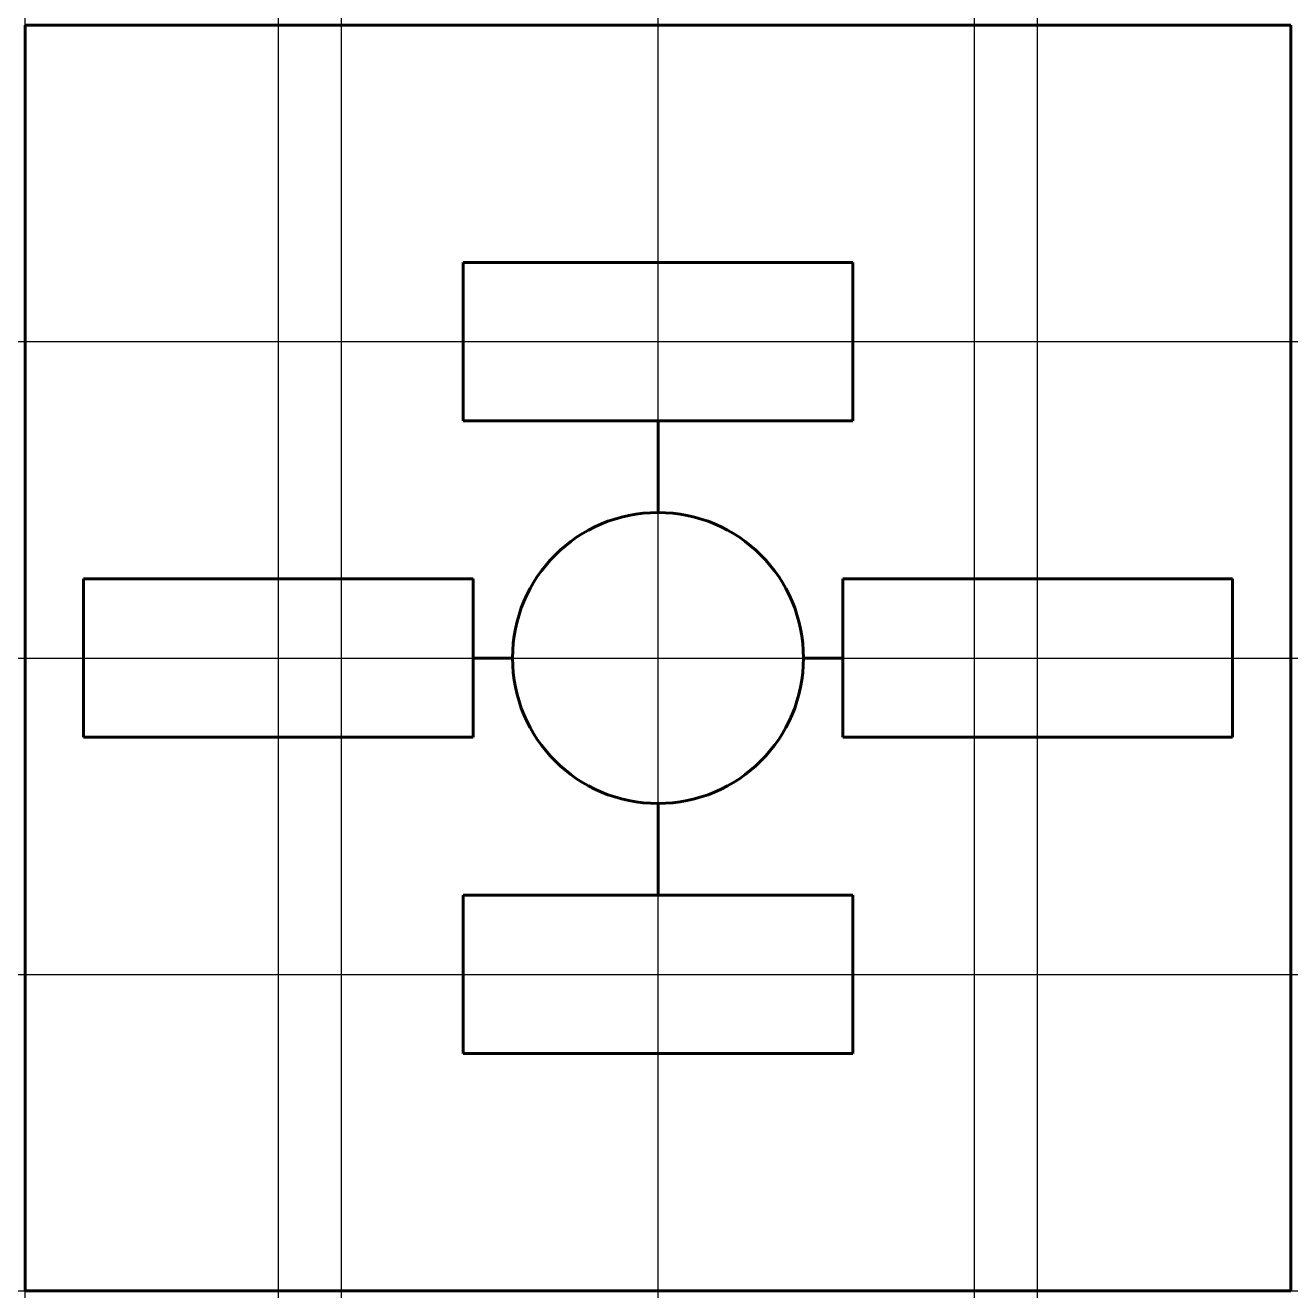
# Model space of a CAD drawing. Header units: millimetres. Extents: x 0 to 200, y 0 to 200.
import ezdxf

# ---------------------------------------------------------------- set-up
doc = ezdxf.new("R2010")
doc.units = ezdxf.units.MM
doc.linetypes.add('K5LT_BASIC', pattern=[0])

# ---------------------------------------------------------------- blocks, each defined once
blk = doc.blocks.new('U0')
at = {"color": 5, "linetype": 'K5LT_BASIC', "lineweight": 60, "true_color": 0x0000ff}
for p, q in [((200, 200), (0, 200)), ((0, 200), (0, 0)), ((200, 0), (200, 200)), ((0, 0), (200, 0))]:
    blk.add_line(p, q, dxfattribs=at)
blk = doc.blocks.new('U1')
at = {"color": 5, "linetype": 'K5LT_BASIC', "lineweight": 60, "true_color": 0x0000ff}
for p, q in [((69.2, 62.5), (130.8, 62.5)), ((69.2, 37.5), (69.2, 62.5)), ((130.8, 62.5), (130.8, 37.5)), ((130.8, 37.5), (69.2, 37.5))]:
    blk.add_line(p, q, dxfattribs=at)
blk = doc.blocks.new('U2')
at = {"color": 5, "linetype": 'K5LT_BASIC', "lineweight": 60, "true_color": 0x0000ff}
for p, q in [((69.2, 162.5), (130.8, 162.5)), ((69.2, 137.5), (69.2, 162.5)), ((130.8, 162.5), (130.8, 137.5)), ((130.8, 137.5), (69.2, 137.5))]:
    blk.add_line(p, q, dxfattribs=at)
blk = doc.blocks.new('U3')
at = {"color": 5, "linetype": 'K5LT_BASIC', "lineweight": 60, "true_color": 0x0000ff}
for p, q in [((129.2, 112.5), (190.8, 112.5)), ((129.2, 87.5), (129.2, 112.5)), ((190.8, 112.5), (190.8, 87.5)), ((190.8, 87.5), (129.2, 87.5))]:
    blk.add_line(p, q, dxfattribs=at)
blk = doc.blocks.new('U4')
at = {"color": 5, "linetype": 'K5LT_BASIC', "lineweight": 60, "true_color": 0x0000ff}
for p, q in [((9.2, 112.5), (70.8, 112.5)), ((9.2, 87.5), (9.2, 112.5)), ((70.8, 112.5), (70.8, 87.5)), ((70.8, 87.5), (9.2, 87.5))]:
    blk.add_line(p, q, dxfattribs=at)

msp = doc.modelspace()

# ---------------------------------------------------------------- linework, layer by layer
at = {"color": 5, "linetype": 'K5LT_BASIC', "lineweight": 60, "true_color": 0x0000ff}
for p, q in [((100, 137.5), (100, 123)), ((70.8, 100), (77, 100)), ((129.2, 100), (123, 100)), ((100, 62.5), (100, 77))]:
    msp.add_line(p, q, dxfattribs=at)
at = {"color": 9, "true_color": 0xdca5c1}
for p, direction in [((0, 0), (0, 1)), ((40, 123), (0, 1)), ((50, 142.87), (0, 1)), ((100, 29.9), (0, 1)), ((150, 129.97), (0, 1)), ((160, 172.41), (0, 1)), ((84.3, 150), (1, 0)), ((-36.78, 100), (1, 0)), ((100, 50), (1, 0)), ((0, 0), (1, 0))]:
    msp.add_xline(p, direction, dxfattribs=at)
at = {"color": 5, "linetype": 'K5LT_BASIC', "lineweight": 60, "true_color": 0x0000ff}
msp.add_circle((100, 100), 23, dxfattribs=at)

# ---------------------------------------------------------------- block references
for name in ['U0', 'U2', 'U4', 'U3', 'U1']:
    msp.add_blockref(name, (0, 0))

doc.saveas('drawing.dxf')
